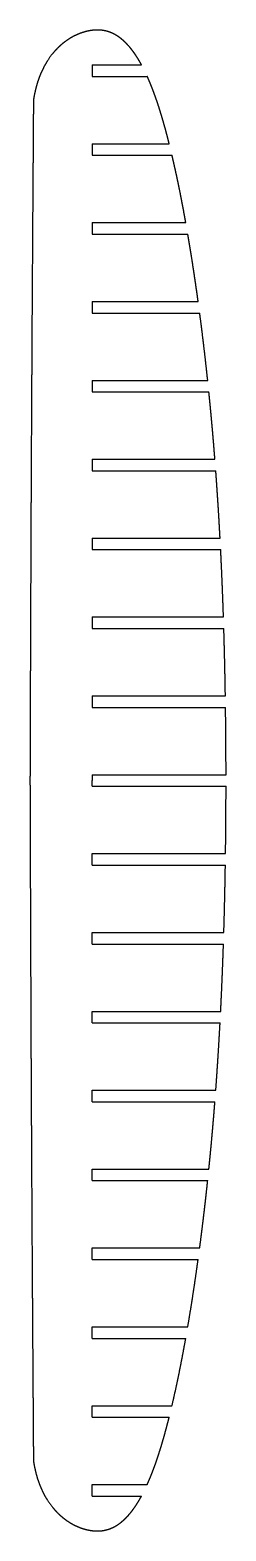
# Model space of a CAD drawing. Header units: metres. Extents: x 8 to 72, y -247 to 247.
import ezdxf

# ---------------------------------------------------------------- set-up
doc = ezdxf.new("R2010")
doc.units = ezdxf.units.M

msp = doc.modelspace()

# ---------------------------------------------------------------- linework, layer by layer
for p, q in [((28.15, 235.9, 1393), (44.47, 235.9, 1393)), ((28.15, 232.1, 1393), (46.36, 232.1, 1393)), ((28.15, 209.9, 1393), (53.61, 209.9, 1393)), ((28.15, 206.1, 1393), (54.54, 206.1, 1393)), ((28.15, 183.9, 1393), (59.08, 183.9, 1393)), ((28.15, 180.1, 1393), (59.75, 180.1, 1393)), ((28.15, 157.9, 1393), (63.16, 157.9, 1393)), ((28.15, 154.1, 1393), (63.67, 154.1, 1393)), ((28.15, 131.9, 1393), (66.32, 131.9, 1393)), ((28.15, 128.1, 1393), (66.71, 128.1, 1393)), ((28.15, 105.9, 1393), (68.7, 105.9, 1393)), ((28.15, 102.1, 1393), (68.99, 102.1, 1393)), ((28.15, 79.9, 1393), (70.4, 79.9, 1393)), ((28.15, 76.1, 1393), (70.6, 76.1, 1393)), ((28.15, 53.9, 1393), (71.52, 53.9, 1393)), ((28.15, 50.1, 1393), (71.64, 50.1, 1393)), ((28.15, 27.9, 1393), (72.15, 27.9, 1393)), ((28.15, 24.1, 1393), (72.2, 24.1, 1393)), ((28.15, 1.9, 1393), (72.36, 1.9, 1393)), ((28.15, -1.9, 1393), (72.36, -1.9, 1393)), ((28.15, -24.1, 1393), (72.21, -24.1, 1393)), ((28.15, -27.9, 1393), (72.15, -27.9, 1393)), ((28.15, -50.1, 1393), (71.64, -50.1, 1393)), ((28.15, -53.9, 1393), (71.52, -53.9, 1393)), ((28.15, -76.1, 1393), (70.6, -76.1, 1393)), ((28.15, -79.9, 1393), (70.4, -79.9, 1393)), ((28.15, -102.1, 1393), (68.99, -102.1, 1393)), ((28.15, -105.9, 1393), (68.7, -105.9, 1393)), ((28.15, -128.1, 1393), (66.71, -128.1, 1393)), ((28.15, -131.9, 1393), (66.31, -131.9, 1393)), ((28.15, -154.1, 1393), (63.67, -154.1, 1393)), ((28.15, -157.9, 1393), (63.15, -157.9, 1393)), ((28.15, -180.1, 1393), (59.74, -180.1, 1393)), ((28.15, -183.9, 1393), (59.07, -183.9, 1393)), ((28.15, -206.1, 1393), (54.52, -206.1, 1393)), ((28.15, -209.9, 1393), (53.6, -209.9, 1393)), ((28.15, -232.1, 1393), (46.34, -232.1, 1393)), ((28.15, -235.9, 1393), (44.45, -235.9, 1393))]:
    msp.add_line(p, q)
for points, knots in [([(44.47, 235.9, 1393), (44.35, 236.12, 1393), (44.24, 236.33, 1393), (44.12, 236.54, 1393), (43.99, 236.76, 1393), (43.87, 236.97, 1393), (43.75, 237.18, 1393), (43.62, 237.39, 1393), (43.13, 238.21, 1393), (42.75, 238.81, 1393), (42.36, 239.4, 1393), (41.95, 239.99, 1393), (41.53, 240.56, 1393), (41.1, 241.12, 1393), (40.64, 241.67, 1393), (39.69, 242.75, 1393), (39.18, 243.28, 1393), (38.65, 243.79, 1393), (38.1, 244.27, 1393), (37.53, 244.73, 1393), (36.94, 245.16, 1393), (36.32, 245.55, 1393), (35.32, 246.1, 1393), (34.95, 246.28, 1393), (34.58, 246.45, 1393), (34.21, 246.61, 1393), (33.82, 246.75, 1393), (33.44, 246.87, 1393), (33.05, 246.98, 1393), (32.16, 247.19, 1393), (31.67, 247.28, 1393), (31.18, 247.35, 1393), (30.68, 247.39, 1393), (30.18, 247.41, 1393), (29.67, 247.41, 1393), (29.17, 247.38, 1393), (28.39, 247.31, 1393), (28.11, 247.28, 1393), (27.83, 247.24, 1393), (27.54, 247.19, 1393), (27.26, 247.14, 1393), (26.98, 247.08, 1393), (26.7, 247.02, 1393), (26.2, 246.9, 1393), (25.99, 246.85, 1393), (25.78, 246.79, 1393), (25.57, 246.73, 1393), (25.36, 246.67, 1393), (25.15, 246.6, 1393), (24.94, 246.54, 1393), (24.07, 246.24, 1393), (23.43, 245.99, 1393), (22.8, 245.71, 1393), (22.17, 245.41, 1393), (21.56, 245.09, 1393), (20.97, 244.74, 1393), (20.38, 244.37, 1393), (19.03, 243.43, 1393), (18.26, 242.84, 1393), (17.53, 242.22, 1393), (16.83, 241.56, 1393), (16.17, 240.87, 1393), (15.53, 240.15, 1393), (14.93, 239.4, 1393), (13.21, 237.06, 1393), (12.2, 235.39, 1393), (11.32, 233.64, 1393), (10.57, 231.83, 1393), (9.96, 229.97, 1393), (9.46, 228.09, 1393), (9.07, 226.18, 1393), (8.78, 224.25, 1393)], [0, 0, 0, 0, 0, 0, 0, 0, 0, 0.037505, 0.037505, 0.037505, 0.037505, 0.037505, 0.037505, 0.037505, 0.145873, 0.145873, 0.145873, 0.145873, 0.145873, 0.145873, 0.145873, 0.257708, 0.257708, 0.257708, 0.257708, 0.257708, 0.257708, 0.257708, 0.319791, 0.319791, 0.319791, 0.319791, 0.319791, 0.319791, 0.319791, 0.396139, 0.396139, 0.396139, 0.396139, 0.396139, 0.396139, 0.396139, 0.43961, 0.43961, 0.43961, 0.43961, 0.43961, 0.43961, 0.43961, 0.472213, 0.472213, 0.472213, 0.472213, 0.472213, 0.472213, 0.472213, 0.573522, 0.573522, 0.573522, 0.573522, 0.573522, 0.573522, 0.573522, 0.714268, 0.714268, 0.714268, 0.714268, 0.714268, 0.714268, 0.714268, 1, 1, 1, 1, 1, 1, 1, 1, 1]), ([(53.61, 209.9, 1393), (53.48, 210.43, 1393), (53.34, 210.97, 1393), (53.21, 211.5, 1393), (53.07, 212.04, 1393), (52.93, 212.57, 1393), (52.79, 213.1, 1393), (52.65, 213.63, 1393), (52.17, 215.38, 1393), (51.83, 216.6, 1393), (51.48, 217.82, 1393), (51.13, 219.03, 1393), (50.76, 220.24, 1393), (50.38, 221.44, 1393), (49.99, 222.64, 1393), (49.41, 224.35, 1393), (49.23, 224.86, 1393), (49.06, 225.36, 1393), (48.88, 225.85, 1393), (48.71, 226.33, 1393), (48.53, 226.81, 1393), (48.35, 227.27, 1393), (47.98, 228.25, 1393), (47.78, 228.76, 1393), (47.58, 229.26, 1393), (47.38, 229.75, 1393), (47.18, 230.23, 1393), (46.98, 230.7, 1393), (46.78, 231.16, 1393), (46.55, 231.68, 1393), (46.52, 231.74, 1393), (46.49, 231.8, 1393), (46.47, 231.86, 1393), (46.44, 231.92, 1393), (46.41, 231.98, 1393), (46.39, 232.04, 1393), (46.36, 232.1, 1393)], [0, 0, 0, 0, 0, 0, 0, 0, 0, 0.180693, 0.180693, 0.180693, 0.180693, 0.180693, 0.180693, 0.180693, 0.594987, 0.594987, 0.594987, 0.594987, 0.594987, 0.594987, 0.594987, 0.773018, 0.773018, 0.773018, 0.773018, 0.773018, 0.773018, 0.773018, 0.973301, 0.973301, 0.973301, 0.973301, 0.973301, 0.973301, 0.973301, 1, 1, 1, 1, 1, 1, 1, 1, 1]), ([(8.78, 224.25, 1393), (8.78, 224.25, 1393), (8.78, 224.25, 1393), (8.78, 224.25, 1393), (8.78, 224.25, 1393), (8.78, 224.25, 1393), (8.78, 224.25, 1393), (8.78, 224.25, 1393), (8.78, 224.25, 1393), (8.78, 224.24, 1393), (8.78, 224.24, 1393), (8.78, 224.24, 1393), (8.78, 224.23, 1393), (8.78, 224.23, 1393), (8.78, 224.22, 1393), (8.78, 224.2, 1393), (8.78, 224.19, 1393), (8.78, 224.18, 1393), (8.78, 224.16, 1393), (8.78, 224.14, 1393), (8.78, 224.12, 1393), (8.78, 224.09, 1393), (8.78, 224.05, 1393), (8.78, 224.03, 1393), (8.78, 224, 1393), (8.78, 223.98, 1393), (8.78, 223.96, 1393), (8.78, 223.93, 1393), (8.78, 223.91, 1393), (8.78, 223.84, 1393), (8.78, 223.79, 1393), (8.78, 223.74, 1393), (8.78, 223.69, 1393), (8.78, 223.63, 1393), (8.78, 223.57, 1393), (8.78, 223.51, 1393), (8.78, 223.36, 1393), (8.77, 223.28, 1393), (8.77, 223.19, 1393), (8.77, 223.1, 1393), (8.77, 223, 1393), (8.77, 222.9, 1393), (8.77, 222.78, 1393), (8.77, 222.46, 1393), (8.77, 222.24, 1393), (8.77, 222.03, 1393), (8.76, 221.82, 1393), (8.76, 221.61, 1393), (8.76, 221.4, 1393), (8.76, 221.19, 1393), (8.76, 220.63, 1393), (8.75, 220.28, 1393), (8.75, 219.93, 1393), (8.75, 219.58, 1393), (8.75, 219.23, 1393), (8.74, 218.88, 1393), (8.74, 218.53, 1393), (8.73, 217.44, 1393), (8.73, 216.69, 1393), (8.72, 215.95, 1393), (8.72, 215.2, 1393), (8.71, 214.46, 1393), (8.71, 213.71, 1393), (8.7, 212.97, 1393), (8.7, 211.72, 1393), (8.69, 211.21, 1393), (8.69, 210.67, 1393), (8.68, 210.12, 1393), (8.68, 209.55, 1393), (8.68, 208.97, 1393), (8.67, 208.37, 1393), (8.67, 207.42, 1393), (8.66, 207.1, 1393), (8.66, 206.77, 1393), (8.66, 206.45, 1393), (8.66, 206.12, 1393), (8.65, 205.8, 1393), (8.65, 205.47, 1393), (8.65, 204.75, 1393), (8.64, 204.34, 1393), (8.64, 203.93, 1393), (8.64, 203.52, 1393), (8.64, 203.09, 1393), (8.63, 202.67, 1393), (8.63, 202.23, 1393), (8.61, 199.72, 1393), (8.6, 197.66, 1393), (8.59, 195.59, 1393), (8.57, 193.53, 1393), (8.56, 191.46, 1393), (8.54, 189.4, 1393), (8.53, 187.33, 1393), (8.49, 181.59, 1393), (8.47, 177.91, 1393), (8.44, 174.23, 1393), (8.42, 170.55, 1393), (8.4, 166.87, 1393), (8.37, 163.2, 1393), (8.35, 159.52, 1393), (8.3, 152.17, 1393), (8.28, 148.51, 1393), (8.26, 144.84, 1393), (8.24, 141.17, 1393), (8.22, 137.5, 1393), (8.2, 133.84, 1393), (8.18, 130.17, 1393), (8.15, 124.71, 1393), (8.14, 122.92, 1393), (8.13, 121.13, 1393), (8.12, 119.35, 1393), (8.11, 117.56, 1393), (8.1, 115.77, 1393), (8.09, 113.98, 1393), (8.07, 110.4, 1393), (8.06, 108.61, 1393), (8.05, 106.82, 1393), (8.04, 105.03, 1393), (8.03, 103.24, 1393), (8.03, 101.45, 1393), (8.02, 99.67, 1393), (7.98, 91.85, 1393), (7.95, 85.83, 1393), (7.93, 79.8, 1393), (7.9, 73.78, 1393), (7.88, 67.75, 1393), (7.86, 61.73, 1393), (7.83, 55.7, 1393), (7.8, 47.03, 1393), (7.79, 44.38, 1393), (7.78, 41.73, 1393), (7.77, 39.08, 1393), (7.76, 36.43, 1393), (7.75, 33.78, 1393), (7.74, 31.13, 1393), (7.73, 27.62, 1393), (7.73, 26.78, 1393), (7.73, 25.94, 1393), (7.72, 25.13, 1393), (7.72, 24.33, 1393), (7.72, 23.55, 1393), (7.72, 22.79, 1393), (7.71, 21.29, 1393), (7.71, 20.56, 1393), (7.71, 19.85, 1393), (7.7, 19.16, 1393), (7.7, 18.48, 1393), (7.7, 17.83, 1393), (7.7, 17.19, 1393), (7.69, 15.56, 1393), (7.69, 14.55, 1393), (7.69, 13.54, 1393), (7.68, 12.53, 1393), (7.68, 11.52, 1393), (7.68, 10.51, 1393), (7.67, 9.5, 1393), (7.67, 7.97, 1393), (7.67, 7.46, 1393), (7.66, 6.95, 1393), (7.66, 6.43, 1393), (7.66, 5.92, 1393), (7.66, 5.41, 1393), (7.66, 4.9, 1393), (7.65, 4.13, 1393), (7.65, 3.89, 1393), (7.65, 3.64, 1393), (7.65, 3.39, 1393), (7.65, 3.14, 1393), (7.65, 2.9, 1393), (7.65, 2.65, 1393), (7.65, 2.23, 1393), (7.65, 2.07, 1393), (7.65, 1.9, 1393), (7.65, 1.73, 1393), (7.65, 1.56, 1393), (7.65, 1.4, 1393), (7.65, 1.23, 1393), (7.64, 0.98, 1393), (7.64, 0.9, 1393), (7.64, 0.82, 1393), (7.64, 0.74, 1393), (7.64, 0.66, 1393), (7.64, 0.57, 1393), (7.64, 0.49, 1393), (7.64, 0.39, 1393), (7.64, 0.36, 1393), (7.64, 0.34, 1393), (7.64, 0.31, 1393), (7.64, 0.29, 1393), (7.64, 0.27, 1393), (7.64, 0.25, 1393), (7.64, 0.21, 1393), (7.64, 0.19, 1393), (7.64, 0.18, 1393), (7.64, 0.16, 1393), (7.64, 0.14, 1393), (7.64, 0.13, 1393), (7.64, 0.12, 1393), (7.64, 0.09, 1393), (7.64, 0.08, 1393), (7.64, 0.07, 1393), (7.64, 0.06, 1393), (7.64, 0.05, 1393), (7.64, 0.05, 1393), (7.64, 0.04, 1393), (7.64, 0.02, 1393), (7.64, 0.02, 1393), (7.64, 0.01, 1393), (7.64, 0.01, 1393), (7.64, 0.01, 1393), (7.64, 0, 1393), (7.64, 0, 1393), (7.64, 0, 1393), (7.64, 0, 1393), (7.64, 0, 1393), (7.64, 0, 1393), (7.64, 0, 1393), (7.64, 0, 1393), (7.64, 0, 1393), (7.64, 0, 1393), (7.64, -0.01, 1393), (7.64, -0.01, 1393), (7.64, -0.02, 1393), (7.64, -0.04, 1393), (7.64, -0.05, 1393), (7.64, -0.06, 1393), (7.64, -0.09, 1393), (7.64, -0.1, 1393), (7.64, -0.11, 1393), (7.64, -0.12, 1393), (7.64, -0.14, 1393), (7.64, -0.15, 1393), (7.64, -0.17, 1393), (7.64, -0.21, 1393), (7.64, -0.23, 1393), (7.64, -0.25, 1393), (7.64, -0.28, 1393), (7.64, -0.31, 1393), (7.64, -0.34, 1393), (7.64, -0.37, 1393), (7.64, -0.45, 1393), (7.64, -0.5, 1393), (7.64, -0.55, 1393), (7.64, -0.6, 1393), (7.64, -0.66, 1393), (7.64, -0.73, 1393), (7.64, -0.79, 1393), (7.64, -0.94, 1393), (7.64, -1.02, 1393), (7.64, -1.1, 1393), (7.64, -1.18, 1393), (7.65, -1.28, 1393), (7.65, -1.37, 1393), (7.65, -1.48, 1393), (7.65, -1.79, 1393), (7.65, -2, 1393), (7.65, -2.21, 1393), (7.65, -2.43, 1393), (7.65, -2.64, 1393), (7.65, -2.85, 1393), (7.65, -3.06, 1393), (7.65, -3.62, 1393), (7.65, -3.97, 1393), (7.66, -4.32, 1393), (7.66, -4.67, 1393), (7.66, -5.02, 1393), (7.66, -5.37, 1393), (7.66, -5.72, 1393), (7.66, -6.81, 1393), (7.67, -7.55, 1393), (7.67, -8.3, 1393), (7.67, -9.04, 1393), (7.67, -9.79, 1393), (7.68, -10.53, 1393), (7.68, -11.28, 1393), (7.68, -12.52, 1393), (7.68, -13.04, 1393), (7.69, -13.57, 1393), (7.69, -14.12, 1393), (7.69, -14.69, 1393), (7.69, -15.27, 1393), (7.69, -15.87, 1393), (7.7, -16.82, 1393), (7.7, -17.14, 1393), (7.7, -17.47, 1393), (7.7, -17.79, 1393), (7.7, -18.12, 1393), (7.7, -18.44, 1393), (7.7, -18.77, 1393), (7.71, -19.49, 1393), (7.71, -19.9, 1393), (7.71, -20.31, 1393), (7.71, -20.72, 1393), (7.71, -21.15, 1393), (7.71, -21.57, 1393), (7.71, -22.01, 1393), (7.72, -24.51, 1393), (7.73, -26.58, 1393), (7.74, -28.64, 1393), (7.74, -30.71, 1393), (7.75, -32.77, 1393), (7.76, -34.84, 1393), (7.76, -36.9, 1393), (7.78, -42.64, 1393), (7.8, -46.32, 1393), (7.81, -50, 1393), (7.82, -53.67, 1393), (7.84, -57.35, 1393), (7.85, -61.03, 1393), (7.87, -64.71, 1393), (7.9, -72.05, 1393), (7.91, -75.72, 1393), (7.93, -79.38, 1393), (7.94, -83.05, 1393), (7.96, -86.71, 1393), (7.97, -90.38, 1393), (7.99, -94.05, 1393), (8.02, -99.5, 1393), (8.03, -101.29, 1393), (8.03, -103.08, 1393), (8.04, -104.87, 1393), (8.05, -106.66, 1393), (8.06, -108.45, 1393), (8.07, -110.24, 1393), (8.09, -113.82, 1393), (8.1, -115.6, 1393), (8.11, -117.39, 1393), (8.12, -119.18, 1393), (8.12, -120.97, 1393), (8.13, -122.76, 1393), (8.14, -124.55, 1393), (8.19, -132.46, 1393), (8.22, -138.58, 1393), (8.26, -144.69, 1393), (8.29, -150.81, 1393), (8.33, -156.93, 1393), (8.37, -163.05, 1393), (8.41, -169.17, 1393), (8.47, -177.92, 1393), (8.48, -180.55, 1393), (8.5, -183.18, 1393), (8.52, -185.81, 1393), (8.54, -188.44, 1393), (8.55, -191.06, 1393), (8.57, -193.69, 1393), (8.6, -197.18, 1393), (8.6, -198.02, 1393), (8.61, -198.84, 1393), (8.61, -199.64, 1393), (8.62, -200.43, 1393), (8.62, -201.2, 1393), (8.63, -201.96, 1393), (8.64, -203.43, 1393), (8.64, -204.15, 1393), (8.65, -204.85, 1393), (8.65, -205.54, 1393), (8.66, -206.2, 1393), (8.66, -206.85, 1393), (8.67, -207.47, 1393), (8.68, -209.08, 1393), (8.68, -210.07, 1393), (8.69, -211.06, 1393), (8.7, -212.05, 1393), (8.7, -213.05, 1393), (8.71, -214.04, 1393), (8.72, -215.03, 1393), (8.73, -216.52, 1393), (8.73, -217.02, 1393), (8.74, -217.53, 1393), (8.74, -218.03, 1393), (8.74, -218.53, 1393), (8.75, -219.03, 1393), (8.75, -219.53, 1393), (8.75, -220.27, 1393), (8.76, -220.52, 1393), (8.76, -220.76, 1393), (8.76, -221, 1393), (8.76, -221.24, 1393), (8.76, -221.48, 1393), (8.76, -221.72, 1393), (8.77, -222.11, 1393), (8.77, -222.27, 1393), (8.77, -222.42, 1393), (8.77, -222.57, 1393), (8.77, -222.73, 1393), (8.77, -222.88, 1393), (8.77, -223.03, 1393), (8.77, -223.27, 1393), (8.78, -223.35, 1393), (8.78, -223.43, 1393), (8.78, -223.51, 1393), (8.78, -223.59, 1393), (8.78, -223.67, 1393), (8.78, -223.76, 1393), (8.78, -223.86, 1393), (8.78, -223.89, 1393), (8.78, -223.91, 1393), (8.78, -223.93, 1393), (8.78, -223.96, 1393), (8.78, -223.98, 1393), (8.78, -224, 1393), (8.78, -224.04, 1393), (8.78, -224.06, 1393), (8.78, -224.07, 1393), (8.78, -224.09, 1393), (8.78, -224.11, 1393), (8.78, -224.12, 1393), (8.78, -224.13, 1393), (8.78, -224.17, 1393), (8.78, -224.18, 1393), (8.78, -224.2, 1393), (8.78, -224.21, 1393), (8.78, -224.22, 1393), (8.78, -224.23, 1393), (8.78, -224.23, 1393), (8.78, -224.24, 1393), (8.78, -224.24, 1393), (8.78, -224.25, 1393), (8.78, -224.25, 1393), (8.78, -224.25, 1393), (8.78, -224.25, 1393), (8.78, -224.25, 1393), (8.78, -224.25, 1393)], [0, 0, 0, 0, 0, 0, 0, 0, 0, 0.002673, 0.002673, 0.002673, 0.002673, 0.002673, 0.002673, 0.002673, 0.005463, 0.005463, 0.005463, 0.005463, 0.005463, 0.005463, 0.005463, 0.008533, 0.008533, 0.008533, 0.008533, 0.008533, 0.008533, 0.008533, 0.010487, 0.010487, 0.010487, 0.010487, 0.010487, 0.010487, 0.010487, 0.013277, 0.013277, 0.013277, 0.013277, 0.013277, 0.013277, 0.013277, 0.016347, 0.016347, 0.016347, 0.016347, 0.016347, 0.016347, 0.016347, 0.021771, 0.021771, 0.021771, 0.021771, 0.021771, 0.021771, 0.021771, 0.030763, 0.030763, 0.030763, 0.030763, 0.030763, 0.030763, 0.030763, 0.049896, 0.049896, 0.049896, 0.049896, 0.049896, 0.049896, 0.049896, 0.062778, 0.062778, 0.062778, 0.062778, 0.062778, 0.062778, 0.062778, 0.069546, 0.069546, 0.069546, 0.069546, 0.069546, 0.069546, 0.069546, 0.07783, 0.07783, 0.07783, 0.07783, 0.07783, 0.07783, 0.07783, 0.116666, 0.116666, 0.116666, 0.116666, 0.116666, 0.116666, 0.116666, 0.185812, 0.185812, 0.185812, 0.185812, 0.185812, 0.185812, 0.185812, 0.254754, 0.254754, 0.254754, 0.254754, 0.254754, 0.254754, 0.254754, 0.288387, 0.288387, 0.288387, 0.288387, 0.288387, 0.288387, 0.288387, 0.322021, 0.322021, 0.322021, 0.322021, 0.322021, 0.322021, 0.322021, 0.435275, 0.435275, 0.435275, 0.435275, 0.435275, 0.435275, 0.435275, 0.485085, 0.485085, 0.485085, 0.485085, 0.485085, 0.485085, 0.485085, 0.501297, 0.501297, 0.501297, 0.501297, 0.501297, 0.501297, 0.501297, 0.517506, 0.517506, 0.517506, 0.517506, 0.517506, 0.517506, 0.517506, 0.543881, 0.543881, 0.543881, 0.543881, 0.543881, 0.543881, 0.543881, 0.557285, 0.557285, 0.557285, 0.557285, 0.557285, 0.557285, 0.557285, 0.563758, 0.563758, 0.563758, 0.563758, 0.563758, 0.563758, 0.563758, 0.568143, 0.568143, 0.568143, 0.568143, 0.568143, 0.568143, 0.568143, 0.570295, 0.570295, 0.570295, 0.570295, 0.570295, 0.570295, 0.570295, 0.571005, 0.571005, 0.571005, 0.571005, 0.571005, 0.571005, 0.571005, 0.571832, 0.571832, 0.571832, 0.571832, 0.571832, 0.571832, 0.571832, 0.57266, 0.57266, 0.57266, 0.57266, 0.57266, 0.57266, 0.57266, 0.573843, 0.573843, 0.573843, 0.573843, 0.573843, 0.573843, 0.573843, 0.575144, 0.575144, 0.575144, 0.575144, 0.575144, 0.575144, 0.575144, 0.577177, 0.577177, 0.577177, 0.577177, 0.577177, 0.577177, 0.577177, 0.578629, 0.578629, 0.578629, 0.578629, 0.578629, 0.578629, 0.578629, 0.580288, 0.580288, 0.580288, 0.580288, 0.580288, 0.580288, 0.580288, 0.582363, 0.582363, 0.582363, 0.582363, 0.582363, 0.582363, 0.582363, 0.584438, 0.584438, 0.584438, 0.584438, 0.584438, 0.584438, 0.584438, 0.58847, 0.58847, 0.58847, 0.58847, 0.58847, 0.58847, 0.58847, 0.595154, 0.595154, 0.595154, 0.595154, 0.595154, 0.595154, 0.595154, 0.609377, 0.609377, 0.609377, 0.609377, 0.609377, 0.609377, 0.609377, 0.618953, 0.618953, 0.618953, 0.618953, 0.618953, 0.618953, 0.618953, 0.623985, 0.623985, 0.623985, 0.623985, 0.623985, 0.623985, 0.623985, 0.630143, 0.630143, 0.630143, 0.630143, 0.630143, 0.630143, 0.630143, 0.659014, 0.659014, 0.659014, 0.659014, 0.659014, 0.659014, 0.659014, 0.710422, 0.710422, 0.710422, 0.710422, 0.710422, 0.710422, 0.710422, 0.761686, 0.761686, 0.761686, 0.761686, 0.761686, 0.761686, 0.761686, 0.786699, 0.786699, 0.786699, 0.786699, 0.786699, 0.786699, 0.786699, 0.811716, 0.811716, 0.811716, 0.811716, 0.811716, 0.811716, 0.811716, 0.897259, 0.897259, 0.897259, 0.897259, 0.897259, 0.897259, 0.897259, 0.93403, 0.93403, 0.93403, 0.93403, 0.93403, 0.93403, 0.93403, 0.945966, 0.945966, 0.945966, 0.945966, 0.945966, 0.945966, 0.945966, 0.957899, 0.957899, 0.957899, 0.957899, 0.957899, 0.957899, 0.957899, 0.977279, 0.977279, 0.977279, 0.977279, 0.977279, 0.977279, 0.977279, 0.987083, 0.987083, 0.987083, 0.987083, 0.987083, 0.987083, 0.987083, 0.991792, 0.991792, 0.991792, 0.991792, 0.991792, 0.991792, 0.991792, 0.994799, 0.994799, 0.994799, 0.994799, 0.994799, 0.994799, 0.994799, 0.99641, 0.99641, 0.99641, 0.99641, 0.99641, 0.99641, 0.99641, 0.996941, 0.996941, 0.996941, 0.996941, 0.996941, 0.996941, 0.996941, 0.99756, 0.99756, 0.99756, 0.99756, 0.99756, 0.99756, 0.99756, 0.998534, 0.998534, 0.998534, 0.998534, 0.998534, 0.998534, 0.998534, 1, 1, 1, 1, 1, 1, 1, 1, 1]), ([(59.08, 183.9, 1393), (58.84, 185.24, 1393), (58.6, 186.59, 1393), (58.35, 187.93, 1393), (58.1, 189.27, 1393), (57.84, 190.61, 1393), (57.58, 191.95, 1393), (57.32, 193.29, 1393), (56.75, 196.06, 1393), (56.46, 197.5, 1393), (56.15, 198.94, 1393), (55.85, 200.37, 1393), (55.53, 201.81, 1393), (55.21, 203.24, 1393), (54.88, 204.67, 1393), (54.54, 206.1, 1393)], [0, 0, 0, 0, 0, 0, 0, 0, 0, 0.481684, 0.481684, 0.481684, 0.481684, 0.481684, 0.481684, 0.481684, 1, 1, 1, 1, 1, 1, 1, 1, 1]), ([(63.16, 157.9, 1393), (62.91, 159.72, 1393), (62.66, 161.53, 1393), (62.4, 163.35, 1393), (62.13, 165.17, 1393), (61.86, 166.98, 1393), (61.58, 168.79, 1393), (61.3, 170.61, 1393), (60.86, 173.38, 1393), (60.71, 174.34, 1393), (60.55, 175.3, 1393), (60.39, 176.26, 1393), (60.24, 177.22, 1393), (60.07, 178.18, 1393), (59.91, 179.14, 1393), (59.75, 180.1, 1393)], [0, 0, 0, 0, 0, 0, 0, 0, 0, 0.653405, 0.653405, 0.653405, 0.653405, 0.653405, 0.653405, 0.653405, 1, 1, 1, 1, 1, 1, 1, 1, 1]), ([(68.7, 105.9, 1393), (68.66, 106.34, 1393), (68.63, 106.78, 1393), (68.59, 107.22, 1393), (68.56, 107.66, 1393), (68.52, 108.1, 1393), (68.49, 108.54, 1393), (68.45, 108.98, 1393), (68.34, 110.4, 1393), (68.26, 111.37, 1393), (68.18, 112.35, 1393), (68.09, 113.32, 1393), (68.01, 114.3, 1393), (67.92, 115.27, 1393), (67.84, 116.24, 1393), (67.67, 118.06, 1393), (67.6, 118.91, 1393), (67.52, 119.76, 1393), (67.44, 120.61, 1393), (67.36, 121.46, 1393), (67.28, 122.31, 1393), (67.2, 123.16, 1393), (67.07, 124.52, 1393), (67.02, 125.03, 1393), (66.97, 125.54, 1393), (66.92, 126.05, 1393), (66.87, 126.56, 1393), (66.81, 127.08, 1393), (66.76, 127.59, 1393), (66.71, 128.1, 1393)], [0, 0, 0, 0, 0, 0, 0, 0, 0, 0.157841, 0.157841, 0.157841, 0.157841, 0.157841, 0.157841, 0.157841, 0.508206, 0.508206, 0.508206, 0.508206, 0.508206, 0.508206, 0.508206, 0.814776, 0.814776, 0.814776, 0.814776, 0.814776, 0.814776, 0.814776, 1, 1, 1, 1, 1, 1, 1, 1, 1]), ([(70.4, 79.9, 1393), (70.35, 80.89, 1393), (70.29, 81.88, 1393), (70.24, 82.87, 1393), (70.18, 83.86, 1393), (70.12, 84.85, 1393), (70.07, 85.85, 1393), (70.01, 86.84, 1393), (69.84, 89.61, 1393), (69.73, 91.4, 1393), (69.61, 93.18, 1393), (69.49, 94.97, 1393), (69.37, 96.75, 1393), (69.25, 98.53, 1393), (69.12, 100.32, 1393), (68.99, 102.1, 1393)], [0, 0, 0, 0, 0, 0, 0, 0, 0, 0.356902, 0.356902, 0.356902, 0.356902, 0.356902, 0.356902, 0.356902, 1, 1, 1, 1, 1, 1, 1, 1, 1]), ([(66.71, -128.1, 1393), (66.74, -127.83, 1393), (66.76, -127.56, 1393), (66.79, -127.29, 1393), (66.82, -127.02, 1393), (66.85, -126.75, 1393), (66.87, -126.48, 1393), (66.9, -126.21, 1393), (67.01, -125.09, 1393), (67.09, -124.25, 1393), (67.18, -123.4, 1393), (67.26, -122.55, 1393), (67.34, -121.7, 1393), (67.42, -120.85, 1393), (67.5, -120.01, 1393), (67.73, -117.5, 1393), (67.88, -115.84, 1393), (68.02, -114.19, 1393), (68.16, -112.53, 1393), (68.3, -110.87, 1393), (68.44, -109.22, 1393), (68.57, -107.56, 1393), (68.7, -105.9, 1393)], [0, 0, 0, 0, 0, 0, 0, 0, 0, 0.097387, 0.097387, 0.097387, 0.097387, 0.097387, 0.097387, 0.097387, 0.403119, 0.403119, 0.403119, 0.403119, 0.403119, 0.403119, 0.403119, 1, 1, 1, 1, 1, 1, 1, 1, 1]), ([(63.67, -154.1, 1393), (63.71, -153.79, 1393), (63.75, -153.49, 1393), (63.79, -153.18, 1393), (63.83, -152.87, 1393), (63.87, -152.57, 1393), (63.91, -152.26, 1393), (63.95, -151.95, 1393), (64.28, -149.4, 1393), (64.57, -147.15, 1393), (64.84, -144.9, 1393), (65.11, -142.66, 1393), (65.38, -140.41, 1393), (65.63, -138.16, 1393), (65.88, -135.9, 1393), (66.15, -133.43, 1393), (66.17, -133.21, 1393), (66.2, -133, 1393), (66.22, -132.78, 1393), (66.24, -132.56, 1393), (66.27, -132.34, 1393), (66.29, -132.12, 1393), (66.31, -131.9, 1393)], [0, 0, 0, 0, 0, 0, 0, 0, 0, 0.110721, 0.110721, 0.110721, 0.110721, 0.110721, 0.110721, 0.110721, 0.921222, 0.921222, 0.921222, 0.921222, 0.921222, 0.921222, 0.921222, 1, 1, 1, 1, 1, 1, 1, 1, 1]), ([(46.34, -232.1, 1393), (46.53, -231.67, 1393), (46.72, -231.24, 1393), (46.91, -230.81, 1393), (47.1, -230.38, 1393), (47.28, -229.95, 1393), (47.45, -229.52, 1393), (47.63, -229.08, 1393), (47.98, -228.2, 1393), (48.16, -227.74, 1393), (48.33, -227.28, 1393), (48.51, -226.81, 1393), (48.69, -226.33, 1393), (48.86, -225.85, 1393), (49.04, -225.36, 1393), (49.35, -224.47, 1393), (49.48, -224.08, 1393), (49.62, -223.69, 1393), (49.75, -223.3, 1393), (49.88, -222.91, 1393), (50.01, -222.52, 1393), (50.13, -222.12, 1393), (50.73, -220.27, 1393), (51.18, -218.8, 1393), (51.61, -217.32, 1393), (52.03, -215.85, 1393), (52.44, -214.36, 1393), (52.84, -212.88, 1393), (53.22, -211.39, 1393), (53.6, -209.9, 1393)], [0, 0, 0, 0, 0, 0, 0, 0, 0, 0.172504, 0.172504, 0.172504, 0.172504, 0.172504, 0.172504, 0.172504, 0.349483, 0.349483, 0.349483, 0.349483, 0.349483, 0.349483, 0.349483, 0.486941, 0.486941, 0.486941, 0.486941, 0.486941, 0.486941, 0.486941, 1, 1, 1, 1, 1, 1, 1, 1, 1]), ([(8.78, -224.25, 1393), (9.07, -226.18, 1393), (9.46, -228.09, 1393), (9.96, -229.97, 1393), (10.57, -231.83, 1393), (11.32, -233.64, 1393), (12.19, -235.39, 1393), (13.21, -237.06, 1393), (14.93, -239.4, 1393), (15.53, -240.15, 1393), (16.17, -240.87, 1393), (16.83, -241.56, 1393), (17.53, -242.22, 1393), (18.26, -242.84, 1393), (19.02, -243.43, 1393), (20.2, -244.24, 1393), (20.59, -244.49, 1393), (20.98, -244.74, 1393), (21.39, -244.97, 1393), (21.79, -245.2, 1393), (22.21, -245.41, 1393), (22.63, -245.61, 1393), (23.26, -245.9, 1393), (23.47, -245.99, 1393), (23.67, -246.07, 1393), (23.88, -246.16, 1393), (24.09, -246.24, 1393), (24.3, -246.32, 1393), (24.51, -246.39, 1393), (24.93, -246.54, 1393), (25.14, -246.6, 1393), (25.35, -246.67, 1393), (25.56, -246.73, 1393), (25.77, -246.79, 1393), (25.99, -246.85, 1393), (26.2, -246.9, 1393), (27.17, -247.14, 1393), (27.95, -247.29, 1393), (28.73, -247.39, 1393), (29.52, -247.44, 1393), (30.31, -247.44, 1393), (31.09, -247.38, 1393), (31.87, -247.26, 1393), (33.25, -246.93, 1393), (33.86, -246.75, 1393), (34.45, -246.53, 1393), (35.02, -246.27, 1393), (35.58, -245.98, 1393), (36.13, -245.67, 1393), (36.66, -245.32, 1393), (37.55, -244.67, 1393), (37.92, -244.38, 1393), (38.29, -244.08, 1393), (38.64, -243.76, 1393), (38.99, -243.44, 1393), (39.32, -243.1, 1393), (39.65, -242.76, 1393), (40.56, -241.76, 1393), (41.12, -241.08, 1393), (41.66, -240.38, 1393), (42.17, -239.67, 1393), (42.67, -238.94, 1393), (43.14, -238.19, 1393), (43.59, -237.44, 1393), (44.08, -236.58, 1393), (44.13, -236.48, 1393), (44.19, -236.38, 1393), (44.24, -236.29, 1393), (44.3, -236.19, 1393), (44.35, -236.09, 1393), (44.4, -236, 1393), (44.45, -235.9, 1393)], [0, 0, 0, 0, 0, 0, 0, 0, 0, 0.02737168, 0.02737168, 0.02737168, 0.02737168, 0.02737168, 0.02737168, 0.02737168, 0.04085299, 0.04085299, 0.04085299, 0.04085299, 0.04085299, 0.04085299, 0.04085299, 0.04739846, 0.04739846, 0.04739846, 0.04739846, 0.04739846, 0.04739846, 0.04739846, 0.05059052, 0.05059052, 0.05059052, 0.05059052, 0.05059052, 0.05059052, 0.05059052, 0.05378258, 0.05378258, 0.05378258, 0.05378258, 0.05378258, 0.05378258, 0.05378258, 0.06531228, 0.06531228, 0.06531228, 0.06531228, 0.06531228, 0.06531228, 0.06531228, 0.07453469, 0.07453469, 0.07453469, 0.07453469, 0.07453469, 0.07453469, 0.07453469, 0.08148474, 0.08148474, 0.08148474, 0.08148474, 0.08148474, 0.08148474, 0.08148474, 0.09437928, 0.09437928, 0.09437928, 0.09437928, 0.09437928, 0.09437928, 0.09437928, 0.09600044, 0.09600044, 0.09600044, 0.09600044, 0.09600044, 0.09600044, 0.09600044, 0.09600044, 0.09600044])]:
    msp.add_open_spline(points, degree=8, knots=knots)
for points, degree in [([(28.15, 235.9, 1393), (28.15, 232.1, 1393)], 1), ([(28.15, 209.9, 1393), (28.15, 206.1, 1393)], 1), ([(28.15, 183.9, 1393), (28.15, 180.1, 1393)], 1), ([(28.15, 157.9, 1393), (28.15, 154.1, 1393)], 1), ([(66.32, 131.9, 1393), (66.02, 134.68, 1393), (65.72, 137.46, 1393), (65.4, 140.23, 1393), (65.08, 143.01, 1393), (64.74, 145.78, 1393), (64.4, 148.56, 1393), (64.04, 151.33, 1393), (63.67, 154.1, 1393)], 8), ([(28.15, 131.9, 1393), (28.15, 128.1, 1393)], 1), ([(28.15, 105.9, 1393), (28.15, 102.1, 1393)], 1), ([(28.15, 79.9, 1393), (28.15, 76.1, 1393)], 1), ([(71.52, 53.9, 1393), (71.43, 56.68, 1393), (71.33, 59.45, 1393), (71.23, 62.23, 1393), (71.12, 65, 1393), (71, 67.78, 1393), (70.87, 70.55, 1393), (70.74, 73.33, 1393), (70.6, 76.1, 1393)], 8), ([(28.15, 53.9, 1393), (28.15, 50.1, 1393)], 1), ([(72.15, 27.9, 1393), (72.11, 30.68, 1393), (72.06, 33.45, 1393), (72, 36.23, 1393), (71.94, 39, 1393), (71.88, 41.78, 1393), (71.8, 44.55, 1393), (71.73, 47.33, 1393), (71.64, 50.1, 1393)], 8), ([(28.15, 27.9, 1393), (28.15, 24.1, 1393)], 1), ([(72.36, 1.9, 1393), (72.36, 4.68, 1393), (72.35, 7.45, 1393), (72.34, 10.23, 1393), (72.32, 13, 1393), (72.3, 15.78, 1393), (72.27, 18.55, 1393), (72.24, 21.33, 1393), (72.2, 24.1, 1393)], 8), ([(28.15, 1.9, 1393), (28.15, 0, 1393)], 1), ([(28.15, -1.9, 1393), (28.15, 0, 1393)], 1), ([(72.21, -24.1, 1393), (72.24, -21.33, 1393), (72.27, -18.55, 1393), (72.3, -15.78, 1393), (72.32, -13, 1393), (72.34, -10.23, 1393), (72.35, -7.45, 1393), (72.36, -4.68, 1393), (72.36, -1.9, 1393)], 8), ([(28.15, -27.9, 1393), (28.15, -24.1, 1393)], 1), ([(71.64, -50.1, 1393), (71.73, -47.33, 1393), (71.81, -44.55, 1393), (71.88, -41.78, 1393), (71.94, -39, 1393), (72, -36.23, 1393), (72.06, -33.45, 1393), (72.11, -30.68, 1393), (72.15, -27.9, 1393)], 8), ([(28.15, -53.9, 1393), (28.15, -50.1, 1393)], 1), ([(70.6, -76.1, 1393), (70.74, -73.33, 1393), (70.87, -70.55, 1393), (71, -67.78, 1393), (71.12, -65, 1393), (71.23, -62.23, 1393), (71.33, -59.45, 1393), (71.43, -56.68, 1393), (71.52, -53.9, 1393)], 8), ([(28.15, -79.9, 1393), (28.15, -76.1, 1393)], 1), ([(68.99, -102.1, 1393), (69.19, -99.33, 1393), (69.39, -96.55, 1393), (69.58, -93.78, 1393), (69.76, -91, 1393), (69.93, -88.23, 1393), (70.1, -85.45, 1393), (70.25, -82.68, 1393), (70.4, -79.9, 1393)], 8), ([(28.15, -105.9, 1393), (28.15, -102.1, 1393)], 1), ([(28.15, -131.9, 1393), (28.15, -128.1, 1393)], 1), ([(28.15, -157.9, 1393), (28.15, -154.1, 1393)], 1), ([(59.74, -180.1, 1393), (60.21, -177.33, 1393), (60.67, -174.56, 1393), (61.12, -171.79, 1393), (61.55, -169.02, 1393), (61.97, -166.24, 1393), (62.38, -163.46, 1393), (62.77, -160.68, 1393), (63.15, -157.9, 1393)], 8), ([(28.15, -183.9, 1393), (28.15, -180.1, 1393)], 1), ([(54.52, -206.1, 1393), (55.18, -203.34, 1393), (55.8, -200.58, 1393), (56.4, -197.81, 1393), (56.97, -195.04, 1393), (57.52, -192.26, 1393), (58.06, -189.47, 1393), (58.57, -186.69, 1393), (59.07, -183.9, 1393)], 8), ([(28.15, -209.9, 1393), (28.15, -206.1, 1393)], 1), ([(28.15, -235.9, 1393), (28.15, -232.1, 1393)], 1)]:
    msp.add_open_spline(points, degree=degree)

doc.saveas('drawing.dxf')
